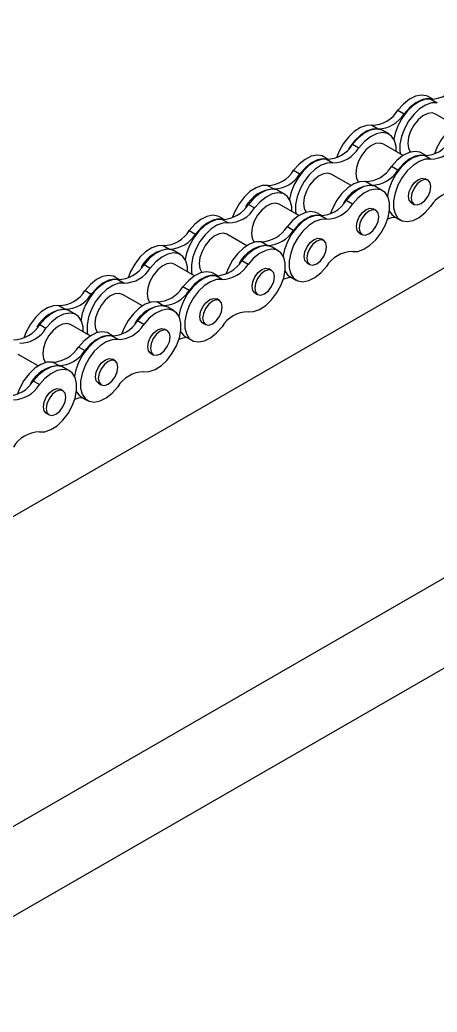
# Model space of a CAD drawing. Header units: metres. Extents: x 0 to 21025, y 0 to 14850.
# Drawn here: x 13313 to 13384.8, y 5326 to 5497.1 of the extents above; entities that cross this region are included whole.
import ezdxf

# ---------------------------------------------------------------- set-up
doc = ezdxf.new("R2010")
doc.units = ezdxf.units.M
doc.header["$LTSCALE"] = 25
doc.layers.add('SL4', color=4, linetype='Continuous')

msp = doc.modelspace()

# ---------------------------------------------------------------- linework, layer by layer
at = {"layer": 'SL4'}
for p, q in [((13090.289, 5283.649), (14027.187, 5824.509)), ((13136.586, 5256.922), (14073.485, 5797.782)), ((14080.22, 5786.117), (13143.322, 5245.256)), ((13384.08, 5483.425), (13383.281, 5483.886)), ((13383.748, 5483.453), (13384.823, 5482.832)), ((13378.076, 5481.543), (13379.151, 5480.923)), ((13387.965, 5478.919), (13384.558, 5480.886)), ((13373.586, 5478.951), (13374.661, 5478.331)), ((13376.558, 5477.399), (13375.483, 5478.02)), ((13370.278, 5475.677), (13371.353, 5475.056)), ((13378.985, 5473.735), (13375.578, 5475.702)), ((13366.12, 5473.056), (13365.32, 5473.518)), ((13365.788, 5473.084), (13366.863, 5472.464)), ((13382.965, 5473.701), (13382.165, 5474.162)), ((13383.707, 5473.108), (13382.633, 5473.729)), ((13360.116, 5471.175), (13361.19, 5470.554)), ((13378.035, 5471.199), (13376.96, 5471.819)), ((13370.004, 5468.551), (13366.597, 5470.518)), ((13383.258, 5469.465), (13382.792, 5469.734)), ((13355.625, 5468.583), (13356.7, 5467.962)), ((13373.545, 5468.606), (13372.47, 5469.227)), ((13375.442, 5467.675), (13374.367, 5468.295)), ((13358.597, 5467.031), (13357.522, 5467.651)), ((13370.237, 5465.332), (13369.162, 5465.952)), ((13352.318, 5465.308), (13353.392, 5464.688)), ((13361.024, 5463.367), (13357.617, 5465.333)), ((13374.277, 5464.281), (13373.812, 5464.55)), ((13380.394, 5465.58), (13380.859, 5465.311)), ((13348.159, 5462.688), (13347.36, 5463.15)), ((13347.827, 5462.716), (13348.902, 5462.096)), ((13365.004, 5463.332), (13364.205, 5463.794)), ((13365.747, 5462.74), (13364.672, 5463.36)), ((13377.428, 5463.226), (13378.503, 5462.605)), ((13360.074, 5460.83), (13359, 5461.451)), ((13342.155, 5460.807), (13343.23, 5460.186)), ((13352.044, 5458.182), (13348.637, 5460.149)), ((13365.297, 5459.097), (13364.831, 5459.366)), ((13371.413, 5460.395), (13371.879, 5460.127)), ((13337.665, 5458.214), (13338.74, 5457.594)), ((13355.584, 5458.238), (13354.51, 5458.859)), ((13357.481, 5457.307), (13356.407, 5457.927)), ((13340.637, 5456.662), (13339.562, 5457.283)), ((13334.357, 5454.94), (13335.432, 5454.319)), ((13343.064, 5452.998), (13339.657, 5454.965)), ((13352.277, 5454.963), (13351.202, 5455.584)), ((13356.317, 5453.913), (13355.851, 5454.182)), ((13362.433, 5455.211), (13362.899, 5454.942)), ((13330.199, 5452.32), (13329.399, 5452.781)), ((13329.867, 5452.348), (13330.942, 5451.727)), ((13347.044, 5452.964), (13346.244, 5453.425)), ((13347.786, 5452.371), (13346.712, 5452.992)), ((13359.467, 5452.857), (13360.542, 5452.237)), ((13342.114, 5450.462), (13341.039, 5451.082)), ((13324.195, 5450.438), (13325.269, 5449.818)), ((13334.083, 5447.814), (13330.676, 5449.781)), ((13347.337, 5448.729), (13346.871, 5448.997)), ((13353.453, 5450.027), (13353.919, 5449.758)), ((13319.704, 5447.846), (13320.779, 5447.226)), ((13337.624, 5447.87), (13336.549, 5448.49)), ((13339.521, 5446.938), (13338.446, 5447.559)), ((13322.676, 5446.294), (13321.601, 5446.915)), ((13316.397, 5444.571), (13317.471, 5443.951)), ((13325.103, 5442.63), (13321.696, 5444.597)), ((13334.316, 5444.595), (13333.241, 5445.216)), ((13338.356, 5443.544), (13337.891, 5443.813)), ((13344.473, 5444.843), (13344.938, 5444.574)), ((13329.083, 5442.595), (13328.284, 5443.057)), ((13329.826, 5442.003), (13328.751, 5442.623)), ((13341.507, 5442.489), (13342.582, 5441.868)), ((13324.153, 5440.093), (13323.079, 5440.714)), ((13316.123, 5437.446), (13312.716, 5439.412)), ((13329.376, 5438.36), (13328.91, 5438.629)), ((13335.492, 5439.659), (13335.958, 5439.39)), ((13319.663, 5437.501), (13318.589, 5438.122)), ((13321.56, 5436.57), (13320.486, 5437.19)), ((13316.356, 5434.227), (13315.281, 5434.847)), ((13320.396, 5433.176), (13319.93, 5433.445)), ((13326.512, 5434.475), (13326.978, 5434.206)), ((13323.546, 5432.121), (13324.621, 5431.5)), ((13317.532, 5429.29), (13317.998, 5429.022))]:
    msp.add_line(p, q, dxfattribs=at)
at = {"layer": 'SL4', "flags": 128}
for points in [[(13383.748, 5483.453), (13382.799, 5483.421), (13381.768, 5483.054), (13380.721, 5482.374), (13379.722, 5481.423), (13378.836, 5480.262), (13378.117, 5478.964), (13377.611, 5477.61), (13377.38, 5476.528)], [(13383.281, 5483.886), (13382.989, 5484.025), (13382.102, 5484.162), (13381.104, 5483.96), (13380.056, 5483.431), (13379.025, 5482.608), (13378.076, 5481.543)], [(13383.999, 5483.427), (13383.177, 5483.542), (13382.179, 5483.339), (13381.131, 5482.81), (13380.1, 5481.988), (13379.151, 5480.923)], [(13384.823, 5482.832), (13383.874, 5482.801), (13382.843, 5482.433), (13381.795, 5481.753), (13380.797, 5480.803), (13379.911, 5479.642), (13379.192, 5478.344), (13378.686, 5476.99), (13378.425, 5475.665), (13378.425, 5474.453), (13378.499, 5474.015)], [(13384.558, 5480.886), (13383.978, 5481.065), (13383.201, 5480.969), (13382.369, 5480.56), (13381.555, 5479.876), (13380.832, 5478.977), (13380.265, 5477.942), (13379.902, 5476.865), (13379.778, 5475.84)], [(13373.586, 5478.951), (13372.636, 5478.92), (13371.606, 5478.552), (13370.558, 5477.872), (13369.56, 5476.921), (13368.673, 5475.761), (13367.955, 5474.462), (13367.568, 5473.492)], [(13374.661, 5478.331), (13373.711, 5478.299), (13372.68, 5477.932), (13371.633, 5477.251), (13370.634, 5476.301), (13369.748, 5475.14), (13369.561, 5474.842)], [(13375.483, 5478.02), (13375.191, 5478.158), (13374.304, 5478.295), (13373.306, 5478.093), (13372.258, 5477.564), (13371.227, 5476.741), (13370.278, 5475.677)], [(13390.431, 5479.595), (13389.481, 5479.564), (13388.45, 5479.196), (13387.403, 5478.516), (13386.404, 5477.566), (13385.518, 5476.405), (13384.799, 5475.107), (13384.373, 5474.015)], [(13377.778, 5474.431), (13377.751, 5475.276), (13377.49, 5476.299), (13376.984, 5477.069), (13376.265, 5477.537), (13375.379, 5477.675), (13374.381, 5477.473), (13373.333, 5476.944), (13372.302, 5476.121), (13371.353, 5475.056)], [(13375.578, 5475.702), (13374.998, 5475.881), (13374.221, 5475.784), (13373.389, 5475.376), (13372.575, 5474.692), (13371.852, 5473.792), (13371.284, 5472.758), (13370.922, 5471.681), (13370.798, 5470.656)], [(13379.778, 5475.84), (13379.902, 5474.959), (13380.248, 5474.319)], [(13365.788, 5473.084), (13364.838, 5473.053), (13363.808, 5472.686), (13362.76, 5472.005), (13361.762, 5471.055), (13360.875, 5469.894), (13360.157, 5468.596), (13359.651, 5467.242), (13359.419, 5466.16)], [(13365.32, 5473.518), (13365.028, 5473.656), (13364.142, 5473.794), (13363.143, 5473.592), (13362.096, 5473.062), (13361.065, 5472.24), (13360.116, 5471.175)], [(13366.038, 5473.059), (13365.217, 5473.173), (13364.218, 5472.971), (13363.171, 5472.442), (13362.14, 5471.619), (13361.19, 5470.554)], [(13382.633, 5473.729), (13381.683, 5473.697), (13380.652, 5473.33), (13379.605, 5472.649), (13378.606, 5471.699), (13377.72, 5470.538), (13377.001, 5469.24), (13376.496, 5467.886), (13376.241, 5466.624)], [(13382.165, 5474.162), (13381.873, 5474.3), (13380.986, 5474.438), (13379.988, 5474.236), (13378.941, 5473.707), (13377.91, 5472.884), (13376.96, 5471.819)], [(13383.707, 5473.108), (13382.758, 5473.077), (13381.727, 5472.709), (13380.679, 5472.029), (13379.681, 5471.078), (13378.795, 5469.918), (13378.076, 5468.619), (13377.57, 5467.265), (13377.309, 5465.941), (13377.309, 5464.729), (13377.57, 5463.705), (13378.076, 5462.935), (13378.795, 5462.467), (13379.681, 5462.329), (13380.679, 5462.532), (13381.727, 5463.061), (13382.758, 5463.884), (13383.707, 5464.948)], [(13382.883, 5473.703), (13382.061, 5473.817), (13381.063, 5473.615), (13380.015, 5473.086), (13378.984, 5472.263), (13378.035, 5471.199)], [(13366.863, 5472.464), (13365.913, 5472.433), (13364.882, 5472.065), (13363.835, 5471.385), (13362.836, 5470.434), (13361.95, 5469.273), (13361.231, 5467.975), (13360.726, 5466.621), (13360.465, 5465.297), (13360.465, 5464.085), (13360.539, 5463.647)], [(13366.597, 5470.518), (13366.018, 5470.697), (13365.241, 5470.6), (13364.408, 5470.192), (13363.595, 5469.507), (13362.872, 5468.608), (13362.304, 5467.574), (13361.942, 5466.496), (13361.818, 5465.472)], [(13370.798, 5470.656), (13370.922, 5469.774), (13371.267, 5469.134)], [(13379.897, 5466.678), (13380.026, 5467.502), (13380.394, 5468.349), (13380.944, 5469.092), (13381.593, 5469.615), (13382.242, 5469.841), (13382.792, 5469.734)], [(13380.362, 5466.409), (13380.492, 5465.734), (13380.859, 5465.311), (13381.409, 5465.204), (13382.058, 5465.43), (13382.707, 5465.953), (13383.258, 5466.696), (13383.625, 5467.543), (13383.754, 5468.367), (13383.625, 5469.042), (13383.258, 5469.465), (13382.707, 5469.572), (13382.058, 5469.347), (13381.409, 5468.823), (13380.859, 5468.081), (13380.492, 5467.233), (13380.362, 5466.409)], [(13355.625, 5468.583), (13354.676, 5468.551), (13353.645, 5468.184), (13352.597, 5467.504), (13351.599, 5466.553), (13350.713, 5465.392), (13349.994, 5464.094), (13349.608, 5463.124)], [(13357.522, 5467.651), (13357.23, 5467.79), (13356.344, 5467.927), (13355.345, 5467.725), (13354.298, 5467.196), (13353.267, 5466.373), (13352.318, 5465.308)], [(13372.47, 5469.227), (13371.521, 5469.195), (13370.49, 5468.828), (13369.442, 5468.148), (13368.444, 5467.197), (13367.557, 5466.036), (13366.839, 5464.738), (13366.412, 5463.646)], [(13374.367, 5468.295), (13374.075, 5468.434), (13373.188, 5468.571), (13372.19, 5468.369), (13371.143, 5467.84), (13370.112, 5467.017), (13369.162, 5465.952)], [(13370.237, 5457.172), (13371.186, 5457.203), (13372.217, 5457.571), (13373.265, 5458.251), (13374.263, 5459.202), (13375.15, 5460.363), (13375.868, 5461.661), (13376.374, 5463.015), (13376.635, 5464.339), (13376.635, 5465.552), (13376.374, 5466.575), (13375.868, 5467.345), (13375.15, 5467.813), (13374.263, 5467.951), (13373.265, 5467.749), (13372.217, 5467.219), (13371.186, 5466.397), (13370.237, 5465.332)], [(13359.818, 5464.063), (13359.79, 5464.907), (13359.529, 5465.931), (13359.024, 5466.701), (13358.305, 5467.169), (13357.419, 5467.307), (13356.42, 5467.104), (13355.373, 5466.575), (13354.342, 5465.752), (13353.392, 5464.688)], [(13380.394, 5465.58), (13380.394, 5465.58), (13380.026, 5466.003), (13379.897, 5466.678)], [(13357.617, 5465.333), (13357.037, 5465.512), (13356.26, 5465.416), (13355.428, 5465.008), (13354.614, 5464.323), (13353.892, 5463.424), (13353.324, 5462.39), (13352.962, 5461.312), (13352.837, 5460.287)], [(13361.818, 5465.472), (13361.942, 5464.59), (13362.287, 5463.95)], [(13370.917, 5461.494), (13371.046, 5462.318), (13371.413, 5463.165), (13371.964, 5463.907), (13372.613, 5464.431), (13373.262, 5464.657), (13373.812, 5464.55)], [(13371.382, 5461.225), (13371.511, 5460.55), (13371.879, 5460.127), (13372.429, 5460.02), (13373.078, 5460.245), (13373.727, 5460.769), (13374.277, 5461.511), (13374.645, 5462.359), (13374.774, 5463.183), (13374.645, 5463.858), (13374.277, 5464.281), (13373.727, 5464.388), (13373.078, 5464.162), (13372.429, 5463.639), (13371.879, 5462.896), (13371.511, 5462.049), (13371.382, 5461.225)], [(13347.827, 5462.716), (13346.878, 5462.685), (13345.847, 5462.317), (13344.8, 5461.637), (13343.801, 5460.686), (13342.915, 5459.526), (13342.196, 5458.227), (13341.69, 5456.873), (13341.459, 5455.791)], [(13347.36, 5463.15), (13347.068, 5463.288), (13346.181, 5463.425), (13345.183, 5463.223), (13344.135, 5462.694), (13343.104, 5461.871), (13342.155, 5460.807)], [(13348.077, 5462.691), (13347.256, 5462.805), (13346.258, 5462.603), (13345.21, 5462.074), (13344.179, 5461.251), (13343.23, 5460.186)], [(13364.672, 5463.36), (13363.723, 5463.329), (13362.692, 5462.961), (13361.644, 5462.281), (13360.646, 5461.331), (13359.76, 5460.17), (13359.041, 5458.871), (13358.535, 5457.517), (13358.281, 5456.256)], [(13364.205, 5463.794), (13363.912, 5463.932), (13363.026, 5464.07), (13362.028, 5463.867), (13360.98, 5463.338), (13359.949, 5462.515), (13359, 5461.451)], [(13365.747, 5462.74), (13364.797, 5462.708), (13363.767, 5462.341), (13362.719, 5461.661), (13361.721, 5460.71), (13360.834, 5459.549), (13360.116, 5458.251), (13359.61, 5456.897), (13359.349, 5455.572), (13359.349, 5454.36), (13359.61, 5453.337), (13360.116, 5452.567), (13360.834, 5452.099), (13361.721, 5451.961), (13362.719, 5452.163), (13363.767, 5452.692), (13364.797, 5453.515), (13365.747, 5454.58)], [(13364.922, 5463.335), (13364.101, 5463.449), (13363.102, 5463.247), (13362.055, 5462.718), (13361.024, 5461.895), (13360.074, 5460.83)], [(13376.555, 5464.196), (13377.001, 5463.556), (13377.428, 5463.226)], [(13348.902, 5462.096), (13347.953, 5462.064), (13346.922, 5461.697), (13345.874, 5461.016), (13344.876, 5460.066), (13343.99, 5458.905), (13343.271, 5457.607), (13342.765, 5456.253), (13342.504, 5454.928), (13342.504, 5453.716), (13342.578, 5453.279)], [(13371.413, 5460.395), (13371.413, 5460.396), (13371.046, 5460.819), (13370.917, 5461.494)], [(13348.637, 5460.149), (13348.057, 5460.328), (13347.28, 5460.232), (13346.448, 5459.823), (13345.634, 5459.139), (13344.911, 5458.24), (13344.344, 5457.206), (13343.981, 5456.128), (13343.857, 5455.103)], [(13352.837, 5460.287), (13352.962, 5459.406), (13353.307, 5458.766)], [(13361.936, 5456.309), (13362.065, 5457.133), (13362.433, 5457.981), (13362.983, 5458.723), (13363.632, 5459.247), (13364.281, 5459.473), (13364.831, 5459.366)], [(13362.402, 5456.041), (13362.531, 5455.366), (13362.899, 5454.943), (13363.449, 5454.836), (13364.098, 5455.061), (13364.747, 5455.585), (13365.297, 5456.327), (13365.665, 5457.175), (13365.794, 5457.999), (13365.665, 5458.674), (13365.297, 5459.097), (13364.747, 5459.204), (13364.098, 5458.978), (13363.449, 5458.454), (13362.899, 5457.712), (13362.531, 5456.865), (13362.402, 5456.041)], [(13337.665, 5458.214), (13336.715, 5458.183), (13335.685, 5457.816), (13334.637, 5457.135), (13333.639, 5456.185), (13332.752, 5455.024), (13332.034, 5453.726), (13331.607, 5452.634)], [(13339.562, 5457.283), (13339.27, 5457.421), (13338.383, 5457.559), (13337.385, 5457.357), (13336.337, 5456.827), (13335.306, 5456.005), (13334.357, 5454.94)], [(13354.51, 5458.859), (13353.56, 5458.827), (13352.529, 5458.46), (13351.482, 5457.779), (13350.483, 5456.829), (13349.597, 5455.668), (13348.878, 5454.37), (13348.452, 5453.278)], [(13356.407, 5457.927), (13356.114, 5458.065), (13355.228, 5458.203), (13354.23, 5458.001), (13353.182, 5457.472), (13352.151, 5456.649), (13351.202, 5455.584)], [(13352.277, 5446.804), (13353.226, 5446.835), (13354.257, 5447.203), (13355.304, 5447.883), (13356.303, 5448.833), (13357.189, 5449.994), (13357.908, 5451.292), (13358.414, 5452.646), (13358.675, 5453.971), (13358.675, 5455.183), (13358.414, 5456.206), (13357.908, 5456.976), (13357.189, 5457.445), (13356.303, 5457.582), (13355.304, 5457.38), (13354.257, 5456.851), (13353.226, 5456.028), (13352.277, 5454.963)], [(13341.857, 5453.695), (13341.83, 5454.539), (13341.569, 5455.562), (13341.063, 5456.332), (13340.344, 5456.801), (13339.458, 5456.938), (13338.46, 5456.736), (13337.412, 5456.207), (13336.381, 5455.384), (13335.432, 5454.319)], [(13362.433, 5455.211), (13362.433, 5455.211), (13362.065, 5455.634), (13361.936, 5456.309)], [(13339.657, 5454.965), (13339.077, 5455.144), (13338.3, 5455.048), (13337.468, 5454.639), (13336.654, 5453.955), (13335.931, 5453.056), (13335.363, 5452.021), (13335.001, 5450.944), (13334.877, 5449.919)], [(13343.857, 5455.103), (13343.981, 5454.222), (13344.327, 5453.582)], [(13352.956, 5451.125), (13353.085, 5451.949), (13353.453, 5452.797), (13354.003, 5453.539), (13354.652, 5454.063), (13355.301, 5454.288), (13355.851, 5454.182)], [(13353.422, 5450.856), (13353.551, 5450.181), (13353.918, 5449.758), (13354.469, 5449.651), (13355.118, 5449.877), (13355.767, 5450.401), (13356.317, 5451.143), (13356.685, 5451.991), (13356.814, 5452.815), (13356.685, 5453.49), (13356.317, 5453.913), (13355.767, 5454.02), (13355.118, 5453.794), (13354.469, 5453.27), (13353.918, 5452.528), (13353.551, 5451.68), (13353.422, 5450.856)], [(13329.867, 5452.348), (13328.917, 5452.316), (13327.887, 5451.949), (13326.839, 5451.268), (13325.841, 5450.318), (13324.954, 5449.157), (13324.236, 5447.859), (13323.73, 5446.505), (13323.476, 5445.243)], [(13329.399, 5452.781), (13329.107, 5452.92), (13328.221, 5453.057), (13327.222, 5452.855), (13326.175, 5452.326), (13325.144, 5451.503), (13324.195, 5450.438)], [(13330.117, 5452.322), (13329.296, 5452.437), (13328.297, 5452.234), (13327.25, 5451.705), (13326.219, 5450.882), (13325.269, 5449.818)], [(13346.712, 5452.992), (13345.762, 5452.96), (13344.731, 5452.593), (13343.684, 5451.913), (13342.685, 5450.962), (13341.799, 5449.801), (13341.08, 5448.503), (13340.575, 5447.149), (13340.343, 5446.067)], [(13346.244, 5453.425), (13345.952, 5453.564), (13345.065, 5453.701), (13344.067, 5453.499), (13343.02, 5452.97), (13341.989, 5452.147), (13341.039, 5451.082)], [(13347.786, 5452.371), (13346.837, 5452.34), (13345.806, 5451.972), (13344.758, 5451.292), (13343.76, 5450.342), (13342.874, 5449.181), (13342.155, 5447.883), (13341.649, 5446.529), (13341.388, 5445.204), (13341.388, 5443.992), (13341.649, 5442.969), (13342.155, 5442.199), (13342.874, 5441.73), (13343.76, 5441.593), (13344.758, 5441.795), (13345.806, 5442.324), (13346.837, 5443.147), (13347.786, 5444.212)], [(13346.962, 5452.966), (13346.14, 5453.081), (13345.142, 5452.879), (13344.094, 5452.349), (13343.063, 5451.527), (13342.114, 5450.462)], [(13358.594, 5453.828), (13359.041, 5453.187), (13359.467, 5452.857)], [(13330.942, 5451.727), (13329.992, 5451.696), (13328.961, 5451.328), (13327.914, 5450.648), (13326.915, 5449.698), (13326.029, 5448.537), (13325.31, 5447.238), (13324.805, 5445.884), (13324.544, 5444.56), (13324.544, 5443.348), (13324.618, 5442.91)], [(13353.453, 5450.027), (13353.453, 5450.027), (13353.085, 5450.45), (13352.956, 5451.125)], [(13330.676, 5449.781), (13330.097, 5449.96), (13329.32, 5449.863), (13328.487, 5449.455), (13327.674, 5448.771), (13326.951, 5447.871), (13326.383, 5446.837), (13326.021, 5445.76), (13325.897, 5444.735)], [(13334.877, 5449.919), (13335.001, 5449.038), (13335.346, 5448.398)], [(13343.976, 5445.941), (13344.105, 5446.765), (13344.473, 5447.613), (13345.023, 5448.355), (13345.672, 5448.879), (13346.321, 5449.104), (13346.871, 5448.997)], [(13319.704, 5447.846), (13318.755, 5447.815), (13317.724, 5447.447), (13316.676, 5446.767), (13315.678, 5445.816), (13314.792, 5444.655), (13314.073, 5443.357), (13313.647, 5442.265)], [(13321.601, 5446.915), (13321.309, 5447.053), (13320.423, 5447.19), (13319.424, 5446.988), (13318.377, 5446.459), (13317.346, 5445.636), (13316.397, 5444.571)], [(13336.549, 5448.49), (13335.6, 5448.459), (13334.569, 5448.091), (13333.521, 5447.411), (13332.523, 5446.46), (13331.636, 5445.3), (13330.918, 5444.001), (13330.492, 5442.909)], [(13338.446, 5447.559), (13338.154, 5447.697), (13337.267, 5447.834), (13336.269, 5447.632), (13335.222, 5447.103), (13334.191, 5446.28), (13333.241, 5445.216)], [(13334.316, 5436.435), (13335.265, 5436.467), (13336.296, 5436.834), (13337.344, 5437.515), (13338.342, 5438.465), (13339.229, 5439.626), (13339.947, 5440.924), (13340.453, 5442.278), (13340.714, 5443.603), (13340.714, 5444.815), (13340.453, 5445.838), (13339.947, 5446.608), (13339.229, 5447.077), (13338.342, 5447.214), (13337.344, 5447.012), (13336.296, 5446.483), (13335.265, 5445.66), (13334.316, 5444.595)], [(13344.441, 5445.672), (13344.571, 5444.997), (13344.938, 5444.574), (13345.488, 5444.467), (13346.137, 5444.693), (13346.786, 5445.217), (13347.337, 5445.959), (13347.704, 5446.806), (13347.833, 5447.63), (13347.704, 5448.305), (13347.337, 5448.728), (13346.786, 5448.835), (13346.137, 5448.61), (13345.488, 5448.086), (13344.938, 5447.344), (13344.571, 5446.496), (13344.441, 5445.672)], [(13323.897, 5443.326), (13323.869, 5444.171), (13323.608, 5445.194), (13323.103, 5445.964), (13322.384, 5446.432), (13321.498, 5446.57), (13320.499, 5446.368), (13319.452, 5445.839), (13318.421, 5445.016), (13317.471, 5443.951)], [(13344.473, 5444.843), (13344.473, 5444.843), (13344.105, 5445.266), (13343.976, 5445.941)], [(13321.696, 5444.597), (13321.116, 5444.776), (13320.339, 5444.679), (13319.507, 5444.271), (13318.693, 5443.587), (13317.971, 5442.687), (13317.403, 5441.653), (13317.041, 5440.576), (13316.916, 5439.551)], [(13325.897, 5444.735), (13326.021, 5443.854), (13326.366, 5443.213)], [(13334.996, 5440.757), (13335.125, 5441.581), (13335.492, 5442.428), (13336.043, 5443.171), (13336.692, 5443.694), (13337.341, 5443.92), (13337.891, 5443.813)], [(13328.751, 5442.623), (13327.802, 5442.592), (13326.771, 5442.225), (13325.723, 5441.544), (13324.725, 5440.594), (13323.839, 5439.433), (13323.12, 5438.135), (13322.614, 5436.781), (13322.382, 5435.699)], [(13328.284, 5443.057), (13327.991, 5443.195), (13327.105, 5443.333), (13326.107, 5443.131), (13325.059, 5442.601), (13324.028, 5441.779), (13323.079, 5440.714)], [(13329.826, 5442.003), (13328.876, 5441.972), (13327.846, 5441.604), (13326.798, 5440.924), (13325.8, 5439.973), (13324.913, 5438.812), (13324.195, 5437.514), (13323.689, 5436.16), (13323.428, 5434.836), (13323.428, 5433.624), (13323.689, 5432.6), (13324.195, 5431.83), (13324.913, 5431.362), (13325.8, 5431.224), (13326.798, 5431.426), (13327.846, 5431.956), (13328.876, 5432.778), (13329.826, 5433.843)], [(13329.001, 5442.598), (13328.18, 5442.712), (13327.181, 5442.51), (13326.134, 5441.981), (13325.103, 5441.158), (13324.153, 5440.093)], [(13335.461, 5440.488), (13335.59, 5439.813), (13335.958, 5439.39), (13336.508, 5439.283), (13337.157, 5439.509), (13337.806, 5440.032), (13338.356, 5440.775), (13338.724, 5441.622), (13338.853, 5442.446), (13338.724, 5443.121), (13338.356, 5443.544), (13337.806, 5443.651), (13337.157, 5443.426), (13336.508, 5442.902), (13335.958, 5442.16), (13335.59, 5441.312), (13335.461, 5440.488)], [(13340.685, 5443.36), (13341.08, 5442.819), (13341.507, 5442.489)], [(13335.492, 5439.659), (13335.492, 5439.659), (13335.125, 5440.082), (13334.996, 5440.757)], [(13316.916, 5439.551), (13317.041, 5438.669), (13317.386, 5438.029)], [(13326.015, 5435.573), (13326.144, 5436.397), (13326.512, 5437.244), (13327.062, 5437.986), (13327.711, 5438.51), (13328.36, 5438.736), (13328.91, 5438.629)], [(13318.589, 5438.122), (13317.639, 5438.09), (13316.608, 5437.723), (13315.561, 5437.043), (13314.562, 5436.092), (13313.676, 5434.931), (13312.957, 5433.633), (13312.531, 5432.541)], [(13320.486, 5437.19), (13320.193, 5437.329), (13319.307, 5437.466), (13318.309, 5437.264), (13317.261, 5436.735), (13316.23, 5435.912), (13315.281, 5434.847)], [(13326.481, 5435.304), (13326.61, 5434.629), (13326.978, 5434.206), (13327.528, 5434.099), (13328.177, 5434.324), (13328.826, 5434.848), (13329.376, 5435.59), (13329.744, 5436.438), (13329.873, 5437.262), (13329.744, 5437.937), (13329.376, 5438.36), (13328.826, 5438.467), (13328.177, 5438.241), (13327.528, 5437.718), (13326.978, 5436.975), (13326.61, 5436.128), (13326.481, 5435.304)], [(13316.356, 5426.067), (13317.305, 5426.098), (13318.336, 5426.466), (13319.383, 5427.146), (13320.382, 5428.097), (13321.268, 5429.257), (13321.987, 5430.556), (13322.493, 5431.91), (13322.754, 5433.234), (13322.754, 5434.446), (13322.493, 5435.47), (13321.987, 5436.24), (13321.268, 5436.708), (13320.382, 5436.846), (13319.383, 5436.643), (13318.336, 5436.114), (13317.305, 5435.291), (13316.356, 5434.227)], [(13326.512, 5434.475), (13326.512, 5434.475), (13326.144, 5434.898), (13326.015, 5435.573)], [(13317.035, 5430.388), (13317.164, 5431.212), (13317.532, 5432.06), (13318.082, 5432.802), (13318.731, 5433.326), (13319.38, 5433.552), (13319.93, 5433.445)], [(13317.501, 5430.12), (13317.63, 5429.445), (13317.997, 5429.022), (13318.548, 5428.915), (13319.197, 5429.14), (13319.846, 5429.664), (13320.396, 5430.406), (13320.764, 5431.254), (13320.893, 5432.078), (13320.764, 5432.753), (13320.396, 5433.176), (13319.846, 5433.283), (13319.197, 5433.057), (13318.548, 5432.533), (13317.997, 5431.791), (13317.63, 5430.944), (13317.501, 5430.12)], [(13322.724, 5432.992), (13323.12, 5432.451), (13323.546, 5432.121)], [(13317.532, 5429.29), (13317.532, 5429.29), (13317.164, 5429.714), (13317.035, 5430.388)]]:
    msp.add_lwpolyline(points, dxfattribs=at)
at = {"layer": 'SL4'}
for centre, radius, start, end in [((13383.639, 5488.828), 5.376, 271.17027, 328.82435), ((13373.476, 5484.326), 5.376, 271.17027, 328.82435), ((13374.551, 5483.706), 5.376, 271.17027, 328.82435), ((13382.523, 5479.104), 5.376, 271.17027, 328.82435), ((13365.678, 5478.46), 5.376, 271.17027, 328.82435), ((13366.753, 5477.839), 5.376, 271.17027, 328.82435), ((13383.598, 5478.483), 5.376, 271.17027, 328.82435), ((13355.516, 5473.958), 5.376, 271.17027, 328.82435), ((13372.36, 5474.602), 5.376, 271.17027, 328.82435), ((13373.435, 5473.982), 5.376, 271.17027, 328.82435), ((13356.59, 5473.338), 5.376, 271.17027, 328.82435), ((13357.018, 5462.116), 5.855, 93.11014, 152.07323), ((13373.863, 5462.76), 5.855, 93.11014, 152.07323), ((13364.562, 5468.735), 5.376, 271.17027, 328.82435), ((13388.307, 5462.165), 5.376, 91.17027, 148.82435), ((13347.718, 5468.091), 5.376, 271.17027, 328.82435), ((13348.792, 5467.471), 5.376, 271.17027, 328.82435), ((13365.637, 5468.115), 5.376, 271.17027, 328.82435), ((13377.732, 5459.62), 3.446, 90.48439, 114.65217), ((13354.4, 5464.234), 5.376, 271.17027, 328.82435), ((13355.475, 5463.613), 5.376, 271.17027, 328.82435), ((13337.555, 5463.59), 5.376, 271.17027, 328.82435), ((13338.63, 5462.969), 5.376, 271.17027, 328.82435), ((13339.057, 5451.747), 5.855, 93.11014, 152.07323), ((13355.902, 5452.391), 5.855, 93.11014, 152.07323), ((13370.347, 5451.797), 5.376, 91.17027, 148.82435), ((13329.757, 5457.723), 5.376, 271.17027, 328.82435), ((13330.832, 5457.102), 5.376, 271.17027, 328.82435), ((13346.602, 5458.367), 5.376, 271.17027, 328.82435), ((13347.677, 5457.747), 5.376, 271.17027, 328.82435), ((13359.777, 5449.21), 3.488, 90.56121, 116.02926), ((13336.439, 5453.865), 5.376, 271.17027, 328.82435), ((13319.595, 5453.221), 5.376, 271.17027, 328.82435), ((13320.669, 5452.601), 5.376, 271.17027, 328.82435), ((13337.514, 5453.245), 5.376, 271.17027, 328.82435), ((13321.097, 5441.379), 5.855, 93.11014, 152.07323), ((13337.942, 5442.023), 5.855, 93.11014, 152.07323), ((13352.386, 5441.428), 5.376, 91.17027, 148.82435), ((13311.797, 5447.355), 5.376, 271.17027, 328.82435), ((13312.871, 5446.734), 5.376, 271.17027, 328.82435), ((13328.641, 5447.999), 5.376, 271.17027, 328.82435), ((13329.716, 5447.378), 5.376, 271.17027, 328.82435), ((13341.816, 5438.842), 3.488, 90.56121, 116.02926), ((13318.479, 5443.497), 5.376, 271.17027, 328.82435), ((13319.554, 5442.877), 5.376, 271.17027, 328.82435), ((13319.981, 5431.655), 5.855, 93.11014, 152.07323), ((13334.426, 5431.06), 5.376, 91.17027, 148.82435), ((13310.681, 5437.63), 5.376, 271.17027, 328.82435), ((13311.756, 5437.01), 5.376, 271.17027, 328.82435), ((13323.851, 5428.515), 3.446, 90.48439, 114.65216), ((13316.465, 5420.692), 5.376, 91.17027, 148.82435)]:
    msp.add_arc(centre, radius, start, end, dxfattribs=at)

doc.saveas('drawing.dxf')
